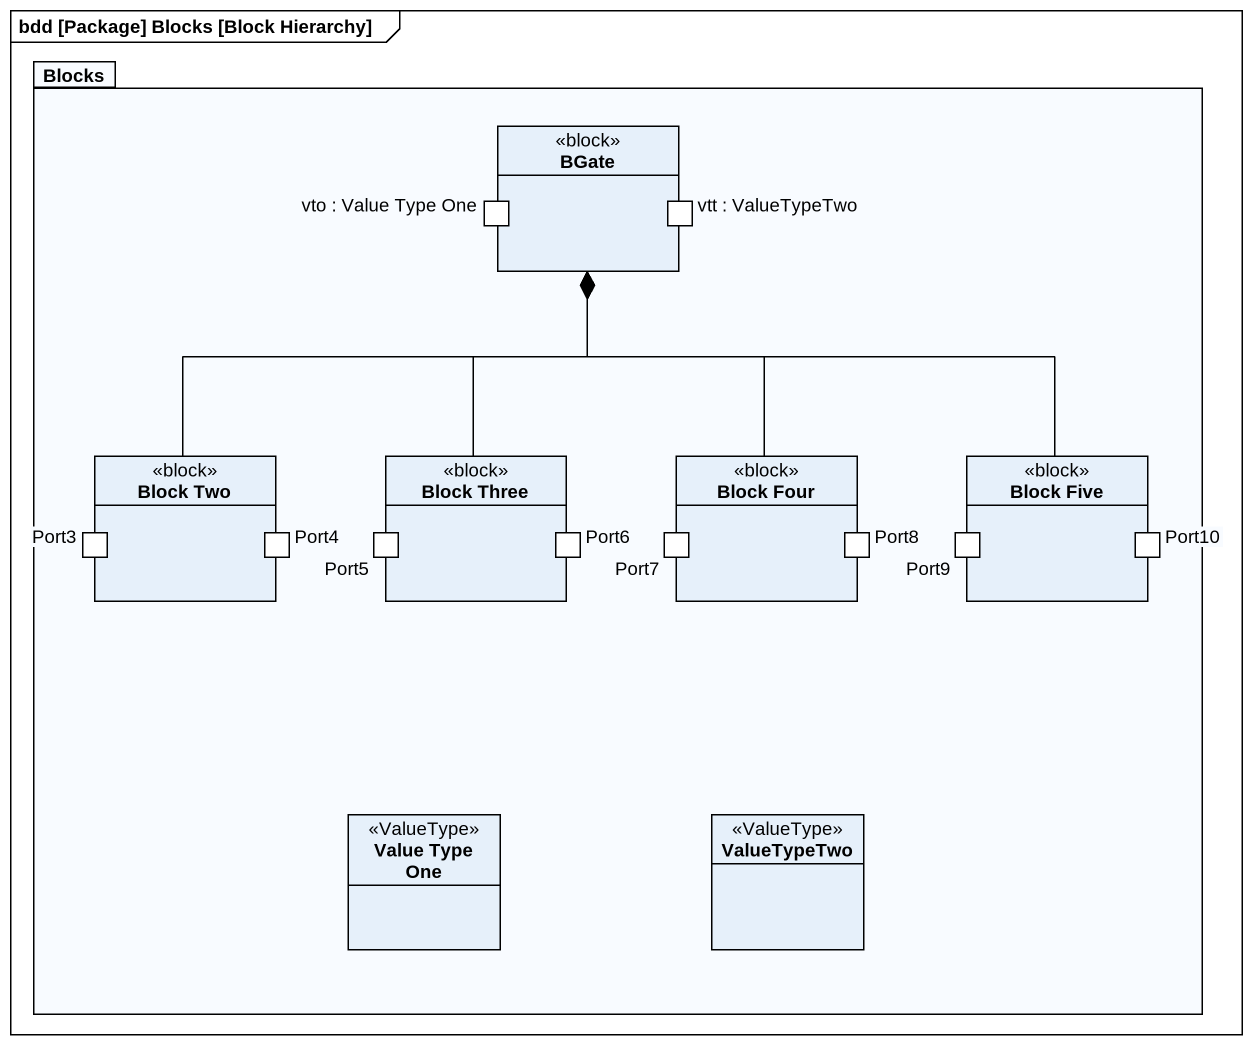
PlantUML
@startuml
mainframe bdd [Package] Blocks [Block Hierarchy]
allowmixing
hide circle
hide empty members
package Blocks {
  rectangle BGate <<block>> {
    port "vto : Value Type One" as vto
    port "vtt : ValueTypeTwo" as vtt
  }
  rectangle "Block Two" as Block_Two <<block>> {
    port Port3
    port Port4
  }
  rectangle "Block Three" as Block_Three <<block>> {
    port Port5
    port Port6
  }
  rectangle "Block Four" as Block_Four <<block>> {
    port Port7
    port Port8
  }
  rectangle "Block Five" as Block_Five <<block>> {
    port Port9
    port Port10
  }
  class "Value Type One" as Value_Type_One <<ValueType>>
  class ValueTypeTwo <<ValueType>>
}
Block_Two -up-* BGate
Block_Three -up-* BGate
Block_Four -up-* BGate
Block_Five -up-* BGate
@enduml
